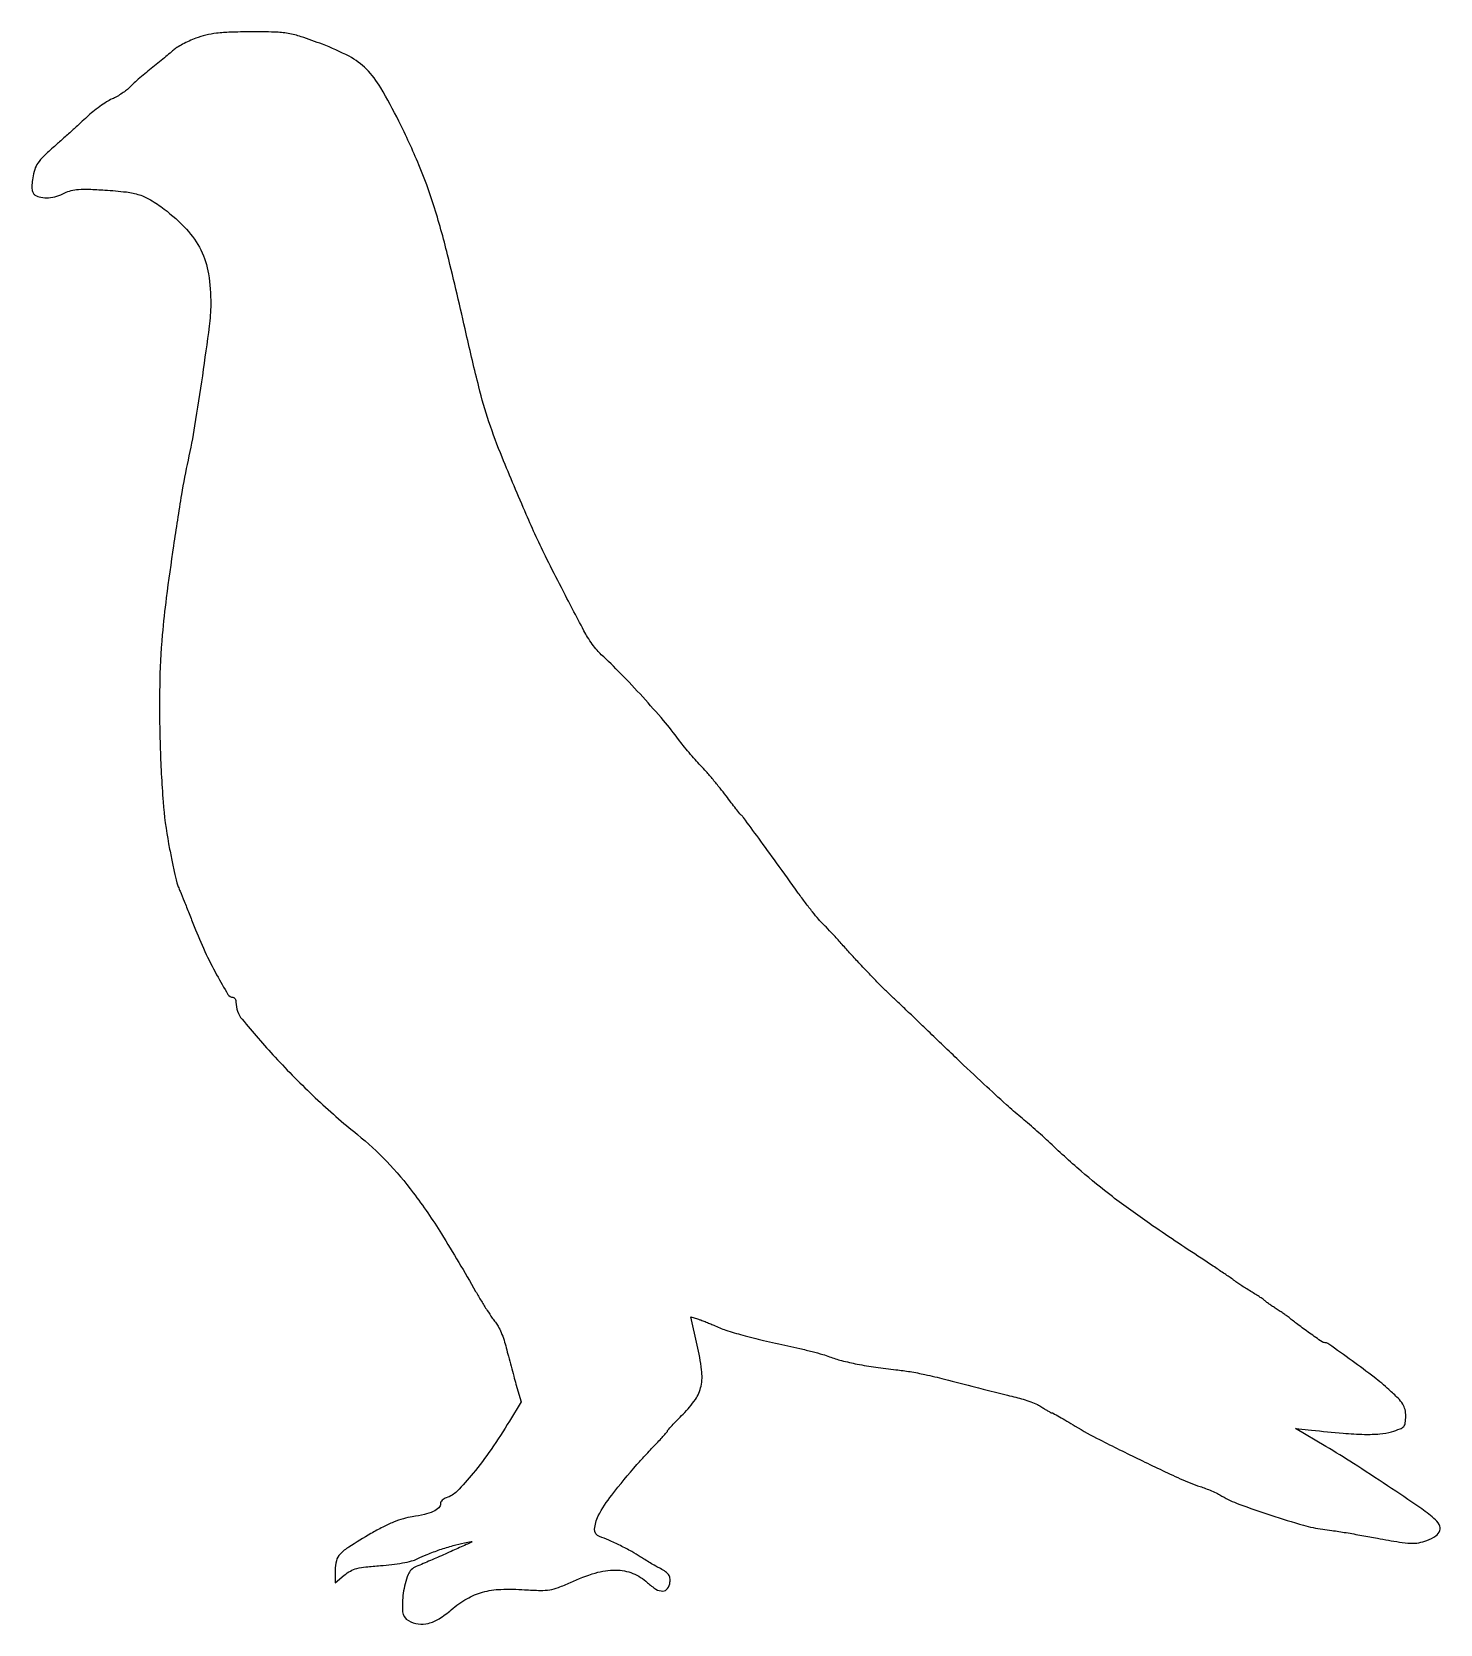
# Model space of a CAD drawing. Extents: x 0 to 441, y 0 to 498.
import ezdxf

# ---------------------------------------------------------------- set-up
doc = ezdxf.new("R2010")
doc.units = 0

msp = doc.modelspace()

# ---------------------------------------------------------------- linework, layer by layer
msp.add_lwpolyline([(51.439372, 495.94865, 0.015498), (49.359683, 495.073548, 0.014598), (47.295614, 494.054805, 0.014737), (45.520774, 493.04531, 0.048023), (44.439372, 492.235797, -0.009378), (43.374279, 491.302002, -0.002349), (41.600941, 489.819357, -0.002398), (39.556485, 488.142759, -0.002412), (37.5, 486.489131, 0.00564), (35.45667, 484.824248, 0.005642), (33.45167, 483.113895, 0.005531), (31.735332, 481.582222, 0.022212), (30.739728, 480.589236, -0.043436), (29.804803, 479.732683, -0.017648), (28.397991, 478.729262, -0.017305), (26.80058, 477.750603, -0.021099), (25.239728, 476.952094, 0.032252), (23.515867, 476.021146, 0.014854), (21.394393, 474.6027, 0.014642), (19.243714, 472.973375, 0.019659), (17.400758, 471.366947, -0.003478), (15.4014, 469.507004, -0.001498), (12.710861, 467.053574, -0.001482), (9.830774, 464.458574, -0.001961), (7.191532, 462.113304, 0.011794), (3.814564, 458.991501, 0.049703), (2.035481, 456.886705, 0.071044), (1.032978, 454.866111, 0.04249), (0.41065, 452.252742, 0.017299), (0.160345, 450.071528, 0.052926), (0.199137, 448.58514, 0.084644), (0.513445, 447.571697, 0.134957), (1.119876, 446.904751, 0.100441), (2.967731, 446.199951, 0.058412), (5.34787, 446.086854, 0.053177), (7.946891, 446.547627, 0.049778), (10.452022, 447.551668, -0.060616), (12.400997, 448.284333, -0.041239), (14.743815, 448.65296, -0.026778), (17.974545, 448.717868, -0.007776), (22.952022, 448.473737, -0.012681), (29.708232, 447.86457, -0.048613), (33.8315, 446.97524, -0.059134), (37.288032, 445.399561, -0.025229), (41.5, 442.540869, -0.043038), (48.532021, 436.212712, -0.074041), (52.999601, 429.740943, -0.073894), (55.393278, 422.23909, -0.042703), (56.113886, 412.774707, -0.030372), (55.630704, 405.892023, -0.00344), (53.485948, 390.414238, -0.004446), (51.059455, 374.72727, -0.013083), (49.012811, 364, 0.012946), (46.967253, 353.29438, 0.004095), (44.459976, 337.218205, 0.004171), (42.197691, 320.950834, 0.011226), (40.946172, 309.341538, 0.017328), (40.135954, 293.242277, 0.011514), (40.272698, 274.75307, 0.011534), (41.216849, 257.119005, 0.026828), (42.934662, 244, 0.004082), (43.819243, 239.449727, 0.005281), (44.708916, 235.290625, 0.004044), (45.518049, 231.825316, 0.046265), (45.971912, 230.5, -0.009238), (46.520244, 229.217143, -0.000865), (47.80551, 226.033705, -0.00111), (49.323174, 222.231435, -0.000873), (50.95164, 218.104101, 0.015189), (54.269664, 210.352264, 0.016693), (57.956845, 203.06094, 0.009689), (61.496577, 196.89231, 0.263471), (63.072404, 196, -0.165657), (63.42626, 195.879454, -0.095466), (63.727519, 195.538576, -0.076444), (63.931136, 195.030009, -0.057122), (64, 194.429194, 0.174835), (65.904988, 189.147755, 0.012719), (76.246687, 177.30356, 0.017999), (88.811165, 164.582617, 0.019147), (102.009876, 153.069318, -0.032332), (111.153842, 144.658618, -0.029153), (119.480751, 134.856682, -0.022597), (128.262116, 122.041252, -0.009382), (138.997896, 104, 0.006471), (140.775834, 100.972239, 0.007043), (142.583182, 98.076565, 0.00666), (144.197559, 95.641268, 0.034086), (145.200587, 94.367028, -0.064421), (146.039768, 93.156946, -0.019706), (146.986381, 91.137177, -0.019365), (147.877922, 88.769615, -0.020045), (148.572262, 86.367028, 0.00286), (149.239824, 83.719178, 0.00174), (150.057578, 80.597078, 0.001744), (150.890079, 77.506692, 0.003083), (151.601589, 74.96345), (153.187399, 69.4269), (149.573153, 63.46345, -0.014713), (143.825623, 54.580652, -0.021214), (138.190925, 47.108853, -0.021383), (133.166941, 41.509828, -0.122961), (129.801261, 39.436923, 0.056222), (129.112426, 39.12959, 0.060799), (128.52912, 38.682992, 0.06862), (128.133073, 38.17152, 0.131212), (128, 37.673159, -0.207252), (127.424102, 36.343469, -0.078655), (125.715031, 35.183302, -0.052456), (122.96015, 34.225589, -0.023274), (119.171863, 33.523637, 0.037482), (116.385784, 32.925126, 0.025209), (113.312588, 31.848585, 0.022), (109.932255, 30.292795, 0.014797), (106.211767, 28.236419, 0.006355), (99.319611, 24.037031, 0.059392), (96.61697, 21.857823, 0.126618), (95.406569, 19.751973, 0.067546), (95, 16.756119), (95, 12.822213), (97.901936, 15.264031, -0.052244), (99.79304, 16.544281, -0.058634), (101.83815, 17.34595, -0.038595), (104.63782, 17.853378, -0.009961), (109.215055, 18.230605, 0.014353), (112.728788, 18.551278, 0.015832), (116.104424, 19.066211, 0.016271), (118.972974, 19.694372, 0.057345), (120.735335, 20.363137, -0.024846), (123.820894, 21.769165, -0.012832), (127.802356, 23.23255, -0.012792), (131.931803, 24.514361, -0.020857), (135.5, 25.36372, -0.000874), (137.604474, 25.768956, -0.26473), (137.76302, 25.714808, -0.501517), (137.739616, 25.602596, -0.001204), (136, 24.798338, -0.002788), (131.900433, 22.942603, -0.001751), (127.088633, 20.816883, -0.001427), (122.604429, 18.86986, -0.009911), (120.388176, 17.966725, 0.213656), (117.848945, 15.413631, 0.054495), (116.354092, 9.62723, 0.054942), (116.153867, 3.767469, 0.256349), (117.934259, 1.035184, 0.087363), (121.036577, 0.017036, 0.097893), (124.172315, 0.181288, 0.078253), (127.540018, 1.61978, 0.036798), (131.365003, 4.428819, -0.045421), (136.249385, 7.888026, -0.064652), (141.149327, 9.938446, -0.056965), (146.865412, 10.822153, -0.027045), (154.325475, 10.713985, 0.010975), (159.235052, 10.4849, 0.045764), (162.186617, 10.682312, 0.051929), (164.870396, 11.402041, 0.016884), (168.657382, 13.001104, -0.0358), (176.40706, 15.933467, -0.073696), (182.810765, 16.855753, -0.093518), (188.175709, 15.820753, -0.093906), (192.785819, 12.902542, 0.047675), (195.412765, 10.879209, 0.146598), (197.552951, 10.287081, 0.236968), (199.033365, 11.070178, 0.126277), (199.796414, 13.051205, 0.067274), (199.772438, 14.390149, 0.116029), (199.35776, 15.41858, 0.09002), (198.438866, 16.322062, 0.029174), (196.796414, 17.304486, -0.008145), (195.316763, 18.107094, -0.004904), (193.587072, 19.104608, -0.00491), (191.886679, 20.130218, -0.008557), (190.5, 21.018399, 0.021704), (187.845546, 22.6218, 0.010021), (184.266456, 24.484858, 0.010017), (180.619447, 26.201218, 0.021953), (177.75, 27.33382, -0.334876), (176.222559, 29.602902, -0.106816), (177.364095, 33.78247, -0.046615), (181.568133, 40.303873, -0.012395), (189.456979, 49.851353, -0.0059), (190.496945, 51.020125, -0.002131), (192.001425, 52.657224, -0.002113), (193.664514, 54.436365, -0.002511), (195.25, 56.101353, 0.004277), (196.687308, 57.621448, 0.006639), (197.898438, 58.959683, 0.002502), (198.91267, 60.122392, 0.17998), (199, 60.357143, -0.188135), (199.092481, 60.594227, -0.00162), (200.442675, 62.05205, -0.005367), (202.02866, 63.717167, -0.0034), (203.911234, 65.62552, 0.045515), (207.734075, 70.215802, 0.100877), (209.509759, 74.38789, 0.08251), (209.695513, 79.451703, 0.023466), (208.320645, 87.232088), (206.336856, 96.027861), (208.418428, 95.402699, -0.014948), (209.425731, 95.067038, -0.006163), (210.769788, 94.555175, -0.006091), (212.199005, 93.970385, -0.00779), (213.5, 93.395398, 0.028636), (217.269079, 91.914096, 0.011575), (222.558354, 90.312267, 0.010026), (229.053138, 88.647899, 0.00642), (236.656163, 86.963904, -0.006202), (240.443539, 86.126773, -0.005997), (244.251831, 85.187022, -0.005939), (247.583772, 84.279919, -0.021834), (249.656163, 83.590061, 0.028743), (253.450621, 82.384898, 0.014108), (258.396763, 81.269235, 0.012667), (264.160298, 80.28996, 0.009715), (270.5, 79.502758, -0.014894), (274.932282, 78.905733, -0.012845), (279.547108, 78.021236, -0.008275), (285.659778, 76.579635, -0.002118), (295.5, 74.041911, 0.001623), (298.581527, 73.243948, 0.001135), (302.059375, 72.3638, 0.001145), (305.395767, 71.535627, 0.002387), (308, 70.908692, -0.017688), (310.30038, 70.279865, -0.015338), (312.664096, 69.462609, -0.015603), (314.759468, 68.589612, -0.042908), (316.15437, 67.806195, 0.008023), (317.207092, 67.114308, 0.011118), (318.173963, 66.53057, 0.007842), (318.994007, 66.076975, 0.123006), (319.302167, 66, -0.127838), (319.650226, 65.909531, -0.00165), (321.636601, 64.793492, -0.00466), (323.929447, 63.46692, -0.003025), (326.556283, 61.892738, 0.01899), (334.187989, 57.644339, 0.004909), (346.805042, 51.390707, 0.004184), (359.457578, 45.403591, 0.031006), (365.66651, 42.983828, -0.015675), (367.352862, 42.38546, -0.010314), (369.255162, 41.596952, -0.010381), (371.076259, 40.752186, -0.019656), (372.5, 39.984708, 0.045738), (377.72379, 37.51077, 0.008421), (387.806918, 34.011423, 0.00868), (398.020249, 30.853837, 0.041423), (404, 29.643658, -0.008957), (406.87945, 29.253148, -0.0026), (411.304442, 28.548528, -0.002613), (416.281893, 27.702639, -0.002789), (421.142783, 26.822425, 0.00463), (428.040999, 25.599495, 0.030116), (431.545011, 25.22672, 0.056218), (434.051635, 25.39377, 0.046235), (436.636642, 26.112724, 0.056859), (439.393536, 27.538435, 0.169869), (440.649295, 29.213108, 0.208624), (440.455302, 31.063343, 0.088007), (438.828378, 33.029051, 0.026119), (434.405166, 36.403002, 0.003198), (424.305094, 43.209681, 0.004137), (413.610718, 50.190948, 0.008212), (405, 55.513479), (395.5, 61.172216), (400.5, 60.627339, 0.005277), (410.428378, 59.651293, 0.016871), (417.072745, 59.294142, 0.025172), (421.870823, 59.439918, 0.051646), (425.564418, 60.126959, 0.01696), (428.223891, 61.011305, 0.119653), (429.345738, 61.767518, 0.152896), (429.859208, 62.869432, 0.033167), (430, 64.989558, 0.057789), (429.759723, 67.061538, 0.083612), (429.047303, 68.757269, 0.05513), (427.587119, 70.582585, 0.012977), (424.75, 73.279015, 0.019779), (420.111145, 77.142659, 0.00705), (413.199015, 82.297895, 0.002444), (405.901281, 87.528064, 0.155472), (404.42021, 88, -0.154904), (403.830953, 88.187045, -0.001329), (399.910185, 90.970691, -0.005207), (396.194463, 93.682505, -0.012019), (393.47401, 95.815362, 0.01795), (392.893367, 96.259574, 0.00407), (391.875788, 96.969293, 0.00421), (390.687844, 97.768927, 0.004078), (389.47401, 98.557072, -0.005643), (388.298594, 99.325513, -0.007067), (387.22674, 100.065805, -0.005804), (386.345654, 100.708454, -0.053559), (386, 101.029688, 0.062935), (385.628538, 101.362189, 0.004433), (384.471875, 102.145949, 0.006213), (383.068538, 103.053872, 0.004641), (381.5, 104.021037, -0.004041), (379.89524, 105.007883, -0.004657), (378.38125, 105.975599, -0.004191), (377.113514, 106.817878, -0.026909), (376.5, 107.282937, 0.026214), (375.770611, 107.837427, 0.001043), (373.003125, 109.712554, 0.001837), (369.712238, 111.914761, 0.001298), (366, 114.365364, -0.005179), (349.800593, 125.240713, -0.012769), (338.206125, 133.643494, -0.015348), (328.389173, 141.636737, -0.011531), (318.075008, 151, 0.006512), (316.319629, 152.62598, 0.00322), (314.050886, 154.646875, 0.003195), (311.670153, 156.713355, 0.004669), (309.545199, 158.5, -0.011654), (305.036838, 162.399386, -0.003099), (298.034765, 168.826375, -0.002877), (289.543118, 176.809705, -0.001949), (279.954815, 186, 0.000755), (276.98722, 188.858039, 0.000525), (273.627216, 192.077466, 0.000529), (270.39588, 195.160569, 0.001094), (267.863007, 197.561587, -0.008491), (265.34756, 200.017745, -0.003956), (262.166008, 203.282908, -0.003918), (258.880301, 206.762962, -0.005466), (256, 209.930663, 0.002588), (253.360545, 212.867269, 0.002957), (250.804924, 215.647958, 0.002673), (248.609982, 217.982879, 0.016734), (247.442294, 219.132214, -0.033633), (246.329182, 220.304423, -0.005729), (244.390365, 222.697841, -0.006229), (242.176796, 225.568143, -0.005515), (239.942294, 228.610773, 0.000905), (233.148189, 238.043075, 0.001636), (227.544243, 245.740285, 0.000502), (222.791363, 252.210228, 0.05512), (222.06338, 253, -0.04514), (221.693327, 253.38576, -0.001668), (220.43645, 254.96875, -0.003022), (218.96626, 256.85649, -0.002117), (217.331989, 259, 0.007726), (215.460757, 261.398029, 0.005312), (213.269043, 264.0606, 0.005356), (211.104346, 266.578874, 0.010855), (209.337673, 268.504171, -0.00956), (207.650103, 270.333726, -0.006017), (205.746066, 272.531551, -0.00604), (203.92464, 274.739418, -0.011013), (202.5, 276.591522, 0.018038), (197.792443, 282.536885, 0.008365), (191.278132, 289.926542, 0.008372), (184.35156, 297.272873, 0.0142), (178.282806, 303.153525, -0.03472), (176.991246, 304.512074, -0.015787), (175.488923, 306.451229, -0.015545), (174.027473, 308.603634, -0.020597), (172.842308, 310.653525, -0.001313), (165.808344, 324.151608, -0.004411), (161.304416, 333.041451, -0.006366), (157.937746, 340.057702, -0.006817), (154.828993, 347, -0.004276), (147.284747, 364.901902, -0.017287), (143.159486, 376.005716, -0.018906), (139.990368, 386.889774, -0.005841), (136.033721, 403.5, 0.004577), (130.20336, 428.253518, 0.016598), (125.83261, 443.823766, 0.022793), (121.219647, 456.365968, 0.016144), (114.961823, 470, 0.016606), (109.308603, 480.452371, 0.0635), (104.801978, 486.309299, 0.07618), (99.404459, 490.295077, 0.030846), (91.038551, 494.054442, 0.008787), (84.395399, 496.427437, 0.03856), (80.360502, 497.45096, 0.036564), (76.119937, 497.868943, 0.007371), (68.538551, 497.947894, 0.007223), (62.271776, 497.830234, 0.020796), (57.937493, 497.505401, 0.028861), (54.551943, 496.909956, 0.033888)], format="xyb", close=True)

doc.saveas('drawing.dxf')
